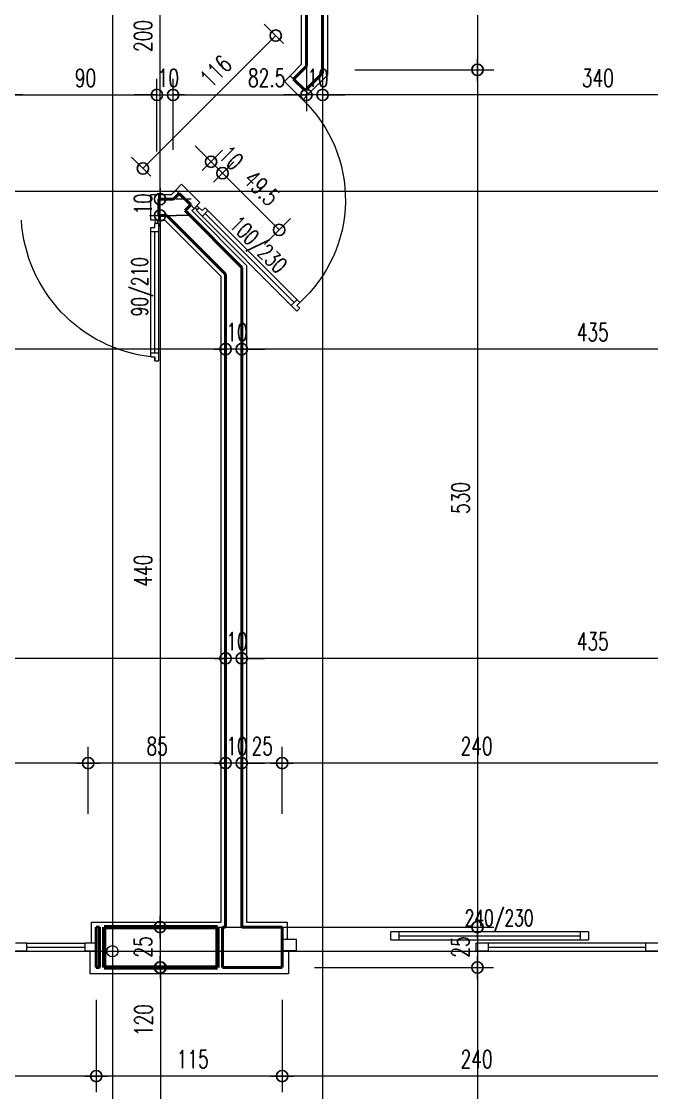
# Model space of a CAD drawing. Header units: millimetres. Extents: x 2016.56 to 2021.8, y 13721.83 to 13722.48.
# Drawn here: x 2017.4416 to 2017.5196, y 13722.0243 to 13722.1568 of the extents above; entities that cross this region are included whole.
import ezdxf

# ---------------------------------------------------------------- set-up
doc = ezdxf.new("R2010")
doc.units = ezdxf.units.MM
doc.linetypes.add('ACAD_ISO04W100', pattern=[30, 24, -3, 0, -3])
doc.layers.get('0').update_dxf_attribs({"lineweight": 20})
for name, color, linetype, lineweight in [('aks', 1, 'Continuous', 9), ('DH', 7, 'Continuous', 20), ('DUVAR', 4, 'Continuous', 40), ('DV', 7, 'Continuous', 20), ('kolon', 5, 'Continuous', 60), ('PENCERE', 3, 'Continuous', 13), ('SIVA', 7, 'Continuous', 20), ('TEXT', 7, 'Continuous', 20)]:
    doc.layers.add(name, color=color, linetype=linetype, lineweight=lineweight)
doc.styles.get("Standard").update_dxf_attribs({"font": 'txt.shx', "width": 0.7, "height": 11})

msp = doc.modelspace()

# ---------------------------------------------------------------- linework, layer by layer
at = {"color": 0, "lineweight": -2}
for p, q in [((2017.473102810121, 13722.15501402818), (2017.472112860628, 13722.15402407869)), ((2017.49805494371, 13722.1507903863), (2017.49805494371, 13722.1521903863)), ((2017.498077227616, 13722.1507903863), (2017.498077227616, 13722.1493903863)), ((2017.440399927463, 13722.14767709064), (2017.441799927463, 13722.14767709064)), ((2017.458399927463, 13722.14767709064), (2017.456999927463, 13722.14767709064)), ((2017.458399927463, 13722.14767709064), (2017.456999927463, 13722.14767709064)), ((2017.460408354588, 13722.14767709064), (2017.461808354588, 13722.14767709064)), ((2017.460408354588, 13722.14767709064), (2017.461808354588, 13722.14767709064)), ((2017.476898024885, 13722.14767709064), (2017.475498024885, 13722.14767709064)), ((2017.476898024885, 13722.14767709064), (2017.475498024885, 13722.14767709064)), ((2017.478898024885, 13722.14767709064), (2017.480298024885, 13722.14767709064)), ((2017.478898024885, 13722.14767709064), (2017.480298024885, 13722.14767709064)), ((2017.465103231628, 13722.13942402016), (2017.464113282134, 13722.14041396966)), ((2017.456673139825, 13722.13858435789), (2017.457663089318, 13722.13957430738)), ((2017.46651744519, 13722.1380098066), (2017.467507394683, 13722.13701985711)), ((2017.46651744519, 13722.1380098066), (2017.467507394683, 13722.13701985711)), ((2017.458789710991, 13722.13478914312), (2017.458789710991, 13722.13618914312)), ((2017.458789710991, 13722.13478914312), (2017.458789710991, 13722.13618914312)), ((2017.458789710991, 13722.13278914312), (2017.458789710991, 13722.13138914312)), ((2017.458789710991, 13722.13278914312), (2017.458789710991, 13722.13138914312)), ((2017.473532901924, 13722.13099434987), (2017.472542952431, 13722.13198429936)), ((2017.466898024885, 13722.11624706141), (2017.465498024885, 13722.11624706141)), ((2017.466898024885, 13722.11624706141), (2017.465498024885, 13722.11624706141)), ((2017.468898024885, 13722.11624706141), (2017.470298024885, 13722.11624706141)), ((2017.468898024885, 13722.11624706141), (2017.470298024885, 13722.11624706141)), ((2017.466898024885, 13722.0780148987), (2017.465498024885, 13722.0780148987)), ((2017.466898024885, 13722.0780148987), (2017.465498024885, 13722.0780148987)), ((2017.468898024885, 13722.0780148987), (2017.470298024885, 13722.0780148987)), ((2017.468898024885, 13722.0780148987), (2017.470298024885, 13722.0780148987)), ((2017.449898024885, 13722.0650597421), (2017.448498024885, 13722.0650597421)), ((2017.449898024885, 13722.0650597421), (2017.451298024885, 13722.0650597421)), ((2017.466898024885, 13722.0650597421), (2017.465498024885, 13722.0650597421)), ((2017.466898024885, 13722.0650597421), (2017.465498024885, 13722.0650597421)), ((2017.468898024885, 13722.0650597421), (2017.470298024885, 13722.0650597421)), ((2017.468898024885, 13722.0650597421), (2017.470298024885, 13722.0650597421)), ((2017.473898024885, 13722.0650597421), (2017.472498024885, 13722.0650597421)), ((2017.473898024885, 13722.0650597421), (2017.475298024885, 13722.0650597421)), ((2017.458789710991, 13722.04478914312), (2017.458789710991, 13722.04618914312)), ((2017.498077227616, 13722.04478914312), (2017.498077227616, 13722.04618914312)), ((2017.458789710991, 13722.04478914312), (2017.458789710991, 13722.04338914312)), ((2017.49805494371, 13722.04478914312), (2017.49805494371, 13722.04338914312)), ((2017.458789710991, 13722.03978914312), (2017.458789710991, 13722.04118914312)), ((2017.49805494371, 13722.03978914312), (2017.49805494371, 13722.04118914312)), ((2017.458847425718, 13722.03978914312), (2017.458847425718, 13722.03838914312)), ((2017.49805494371, 13722.03978914312), (2017.49805494371, 13722.03838914312)), ((2017.450898024885, 13722.02635675673), (2017.449498024885, 13722.02635675673)), ((2017.450898024885, 13722.02635675673), (2017.452298024885, 13722.02635675673)), ((2017.473898024885, 13722.02635675673), (2017.472498024885, 13722.02635675673)), ((2017.473898024885, 13722.02635675673), (2017.475298024885, 13722.02635675673))]:
    msp.add_line(p, q, dxfattribs=at)
msp.add_line((2017.458639927463, 13722.13278914312), (2017.458639927463, 13722.13478914312))
for centre in [(2017.473102810121, 13722.15501402818), (2017.49805494371, 13722.1507903863), (2017.498077227616, 13722.1507903863), (2017.458399927463, 13722.14767709064), (2017.458399927463, 13722.14767709064), (2017.460408354588, 13722.14767709064), (2017.460408354588, 13722.14767709064), (2017.476898024885, 13722.14767709064), (2017.476898024885, 13722.14767709064), (2017.478898024885, 13722.14767709064), (2017.478898024885, 13722.14767709064), (2017.465103231628, 13722.13942402016), (2017.456673139825, 13722.13858435789), (2017.46651744519, 13722.1380098066), (2017.46651744519, 13722.1380098066), (2017.458789710991, 13722.13478914312), (2017.458789710991, 13722.13478914312), (2017.458789710991, 13722.13278914312), (2017.458789710991, 13722.13278914312), (2017.473532901924, 13722.13099434987), (2017.466898024885, 13722.11624706141), (2017.466898024885, 13722.11624706141), (2017.468898024885, 13722.11624706141), (2017.468898024885, 13722.11624706141), (2017.466898024885, 13722.0780148987), (2017.466898024885, 13722.0780148987), (2017.468898024885, 13722.0780148987), (2017.468898024885, 13722.0780148987), (2017.449898024885, 13722.0650597421), (2017.449898024885, 13722.0650597421), (2017.466898024885, 13722.0650597421), (2017.466898024885, 13722.0650597421), (2017.468898024885, 13722.0650597421), (2017.468898024885, 13722.0650597421), (2017.473898024885, 13722.0650597421), (2017.473898024885, 13722.0650597421), (2017.458789710991, 13722.04478914312), (2017.458789710991, 13722.04478914312), (2017.49805494371, 13722.04478914312), (2017.498077227616, 13722.04478914312), (2017.458789710991, 13722.03978914312), (2017.458847425718, 13722.03978914312), (2017.49805494371, 13722.03978914312), (2017.49805494371, 13722.03978914312), (2017.450898024885, 13722.02635675673), (2017.450898024885, 13722.02635675673), (2017.473898024885, 13722.02635675673), (2017.473898024885, 13722.02635675673)]:
    msp.add_circle(centre, 0.0007, dxfattribs=at)
at = {"layer": 'aks', "linetype": 'ACAD_ISO04W100', "ltscale": 2}
for p, q in [((2017.452898024885, 13722.40645173834), (2017.452898024885, 13721.95238660583)), ((2017.452898024885, 13722.40645173834), (2017.452898024885, 13721.95238660583)), ((2017.478898024885, 13722.40645173834), (2017.478898024885, 13721.95238660583)), ((2017.478898024885, 13722.40645173834), (2017.478898024885, 13721.95238660583)), ((2017.135878254372, 13722.13578914312), (2017.599917795397, 13722.13578914312)), ((2017.135878254372, 13722.04178914312), (2017.599917795397, 13722.04178914312))]:
    msp.add_line(p, q, dxfattribs=at)
at = {"layer": 'aks'}
msp.add_circle((2017.452898024885, 13722.04178914312), 0.0007, dxfattribs=at)
msp.add_circle((2017.452898024885, 13722.04178914312), 0.0007, dxfattribs=at)
at = {"layer": 'DH', "lineweight": 20}
for p, q in [((2017.476898024885, 13722.15278914312), (2017.476898024885, 13722.14567709064)), ((2017.478898024885, 13722.15278914312), (2017.478898024885, 13722.14567709064)), ((2017.478898024885, 13722.15278914312), (2017.478898024885, 13722.14567709064)), ((2017.476898024885, 13722.15109056858), (2017.476898024885, 13722.14567709064)), ((2017.458399927463, 13722.14066763757), (2017.458399927463, 13722.14967709064)), ((2017.458399927463, 13722.1447436776), (2017.458399927463, 13722.14967709064)), ((2017.460408354588, 13722.14087934963), (2017.460408354588, 13722.14967709064)), ((2017.460408354588, 13722.14087934963), (2017.460408354588, 13722.14967709064)), ((2017.466898024885, 13722.1141714987), (2017.466898024885, 13722.11824706141)), ((2017.466898024885, 13722.1141714987), (2017.466898024885, 13722.11824706141)), ((2017.468898024885, 13722.1147407375), (2017.468898024885, 13722.11824706141)), ((2017.468898024885, 13722.1147407375), (2017.468898024885, 13722.11824706141)), ((2017.466898024885, 13722.0758279513), (2017.466898024885, 13722.0800148987)), ((2017.466898024885, 13722.07582949345), (2017.466898024885, 13722.0800148987)), ((2017.468898024885, 13722.07616197414), (2017.468898024885, 13722.0800148987)), ((2017.468898024885, 13722.07616197414), (2017.468898024885, 13722.0800148987)), ((2017.449898024885, 13722.05878914312), (2017.449898024885, 13722.0670597421)), ((2017.449898024885, 13722.05878914312), (2017.449898024885, 13722.0670597421)), ((2017.466898024885, 13722.06320234422), (2017.466898024885, 13722.0670597421)), ((2017.466898024885, 13722.06320234422), (2017.466898024885, 13722.0670597421)), ((2017.468898024885, 13722.06437566781), (2017.468898024885, 13722.0670597421)), ((2017.468898024885, 13722.06437566781), (2017.468898024885, 13722.0670597421)), ((2017.473898024885, 13722.05878914312), (2017.473898024885, 13722.0670597421)), ((2017.473898024885, 13722.05878914312), (2017.473898024885, 13722.0670597421)), ((2017.450898024885, 13722.03578914312), (2017.450898024885, 13722.02435675673)), ((2017.450898024885, 13722.03578914312), (2017.450898024885, 13722.02435675673)), ((2017.473898024885, 13722.03578914312), (2017.473898024885, 13722.02435675673)), ((2017.473898024885, 13722.03578914312), (2017.473898024885, 13722.02435675673))]:
    msp.add_line(p, q, dxfattribs=at)
at = {"layer": 'DH'}
for p, q in [((2017.441799927463, 13722.14767709064), (2017.456999927463, 13722.14767709064)), ((2017.456999927463, 13722.14767709064), (2017.455599927463, 13722.14767709064)), ((2017.458399927463, 13722.14767709064), (2017.460408354588, 13722.14767709064)), ((2017.461808354588, 13722.14767709064), (2017.475498024885, 13722.14767709064)), ((2017.461808354588, 13722.14767709064), (2017.463208354588, 13722.14767709064)), ((2017.475498024885, 13722.14767709064), (2017.474098024885, 13722.14767709064)), ((2017.478898024885, 13722.14767709064), (2017.476898024885, 13722.14767709064)), ((2017.545498024885, 13722.14767709064), (2017.480298024885, 13722.14767709064)), ((2017.480298024885, 13722.14767709064), (2017.481698024885, 13722.14767709064)), ((2017.465498024885, 13722.11624706141), (2017.413298024885, 13722.11624706141)), ((2017.465498024885, 13722.11624706141), (2017.464098024885, 13722.11624706141)), ((2017.468898024885, 13722.11624706141), (2017.466898024885, 13722.11624706141)), ((2017.554498024885, 13722.11624706141), (2017.470298024885, 13722.11624706141)), ((2017.470298024885, 13722.11624706141), (2017.471698024885, 13722.11624706141)), ((2017.465498024885, 13722.0780148987), (2017.413298024885, 13722.0780148987)), ((2017.465498024885, 13722.0780148987), (2017.464098024885, 13722.0780148987)), ((2017.468898024885, 13722.0780148987), (2017.466898024885, 13722.0780148987)), ((2017.554498024885, 13722.0780148987), (2017.470298024885, 13722.0780148987)), ((2017.470298024885, 13722.0780148987), (2017.471698024885, 13722.0780148987)), ((2017.448498024885, 13722.0650597421), (2017.426298024885, 13722.0650597421)), ((2017.465498024885, 13722.0650597421), (2017.451298024885, 13722.0650597421)), ((2017.465498024885, 13722.0650597421), (2017.464098024885, 13722.0650597421)), ((2017.468898024885, 13722.0650597421), (2017.466898024885, 13722.0650597421)), ((2017.472498024885, 13722.0650597421), (2017.470298024885, 13722.0650597421)), ((2017.470298024885, 13722.0650597421), (2017.471698024885, 13722.0650597421)), ((2017.520498024885, 13722.0650597421), (2017.475298024885, 13722.0650597421)), ((2017.449498024885, 13722.02635675673), (2017.426298024885, 13722.02635675673)), ((2017.472498024885, 13722.02635675673), (2017.452298024885, 13722.02635675673)), ((2017.520498024885, 13722.02635675673), (2017.475298024885, 13722.02635675673))]:
    msp.add_line(p, q, dxfattribs=at)
at = {"layer": 'DUVAR'}
for p, q in [((2017.476898024885, 13722.19278914312), (2017.476898024885, 13722.15121881342)), ((2017.478898024885, 13722.19278914312), (2017.478898024885, 13722.1503903863)), ((2017.475317596993, 13722.14963838553), (2017.476898024885, 13722.15121881342)), ((2017.475317596993, 13722.14963838553), (2017.476731810555, 13722.14822417197)), ((2017.475317596993, 13722.14963838553), (2017.476731810555, 13722.14822417197)), ((2017.475317596993, 13722.14963838553), (2017.476731810555, 13722.14822417197)), ((2017.476731810555, 13722.14822417197), (2017.478898024885, 13722.1503903863)), ((2017.458639927463, 13722.13278914312), (2017.458639927463, 13722.13478914312)), ((2017.460468354588, 13722.13478914312), (2017.458639927463, 13722.13478914312)), ((2017.458639927463, 13722.13278914312), (2017.458639927463, 13722.13478914312)), ((2017.460468354588, 13722.13478914312), (2017.461175461369, 13722.1354962499)), ((2017.462589674931, 13722.13408203634), (2017.461175461369, 13722.1354962499)), ((2017.462589674931, 13722.13408203634), (2017.461175461369, 13722.1354962499)), ((2017.461175461369, 13722.1354962499), (2017.462589674931, 13722.13408203634)), ((2017.46188256815, 13722.13337492956), (2017.462589674931, 13722.13408203634)), ((2017.46188256815, 13722.13337492956), (2017.468898024885, 13722.12635947283)), ((2017.458639927463, 13722.13278914312), (2017.459639927463, 13722.13278914312)), ((2017.459639927463, 13722.13278914312), (2017.466898024885, 13722.1255310457)), ((2017.466898024885, 13722.1255310457), (2017.466898024885, 13722.04538914312)), ((2017.466898024885, 13722.1255310457), (2017.466898024885, 13722.04478914312)), ((2017.468898024885, 13722.12635947283), (2017.468898024885, 13722.04538914312)), ((2017.468898024885, 13722.12635947283), (2017.468898024885, 13722.04478914312)), ((2017.451298024885, 13722.04478914312), (2017.450898024885, 13722.04478914312)), ((2017.450898024885, 13722.03978914312), (2017.450898024885, 13722.04478914312)), ((2017.450898024885, 13722.03978914312), (2017.450898024885, 13722.04478914312)), ((2017.451298024885, 13722.04478914312), (2017.451298024885, 13722.03978914312)), ((2017.466498024885, 13722.04478914312), (2017.466498024885, 13722.03978914312)), ((2017.466898024885, 13722.04478914312), (2017.466498024885, 13722.04478914312)), ((2017.466898024885, 13722.04478914312), (2017.466498024885, 13722.04478914312)), ((2017.473898024885, 13722.04478914312), (2017.468898024885, 13722.04478914312)), ((2017.473898024885, 13722.04478914312), (2017.468898024885, 13722.04478914312)), ((2017.473898024885, 13722.03978914312), (2017.473898024885, 13722.04478914312)), ((2017.473898024885, 13722.03978914312), (2017.473898024885, 13722.04478914312)), ((2017.450898024885, 13722.03978914312), (2017.451298024885, 13722.03978914312)), ((2017.473898024885, 13722.03978914312), (2017.466498024885, 13722.03978914312)), ((2017.473898024885, 13722.03978914312), (2017.466498024885, 13722.03978914312))]:
    msp.add_line(p, q, dxfattribs=at)
at = {"layer": 'DV'}
for p, q in [((2017.49805494371, 13722.18538914312), (2017.49805494371, 13722.1521903863)), ((2017.458789710991, 13722.13618914312), (2017.458789710991, 13722.17338914312)), ((2017.457663089318, 13722.13957430738), (2017.472112860628, 13722.15402407869)), ((2017.498077227616, 13722.1493903863), (2017.498077227616, 13722.04618914312)), ((2017.464113282134, 13722.14041396966), (2017.46312333264, 13722.14140391915)), ((2017.465103231628, 13722.13942402016), (2017.46651744519, 13722.1380098066)), ((2017.458789710991, 13722.13618914312), (2017.458789710991, 13722.13758914312)), ((2017.467507394683, 13722.13701985711), (2017.472542952431, 13722.13198429936)), ((2017.467507394683, 13722.13701985711), (2017.468497344177, 13722.13602990761)), ((2017.458789710991, 13722.13278914312), (2017.458789710991, 13722.13478914312)), ((2017.458789710991, 13722.13138914312), (2017.458789710991, 13722.12998914312)), ((2017.458789710991, 13722.13138914312), (2017.458789710991, 13722.04618914312)), ((2017.458789710991, 13722.04338914312), (2017.458789710991, 13722.04118914312)), ((2017.49805494371, 13722.04338914312), (2017.49805494371, 13722.04118914312)), ((2017.458847425718, 13722.03838914312), (2017.458847425718, 13722.01718914312)), ((2017.49805494371, 13722.03838914312), (2017.49805494371, 13721.99918914312))]:
    msp.add_line(p, q, dxfattribs=at)
at = {"layer": 'DV', "lineweight": 20}
for p, q in [((2017.47406959776, 13722.15404724054), (2017.471688596559, 13722.15642824175)), ((2017.482898024885, 13722.1507903863), (2017.50005494371, 13722.1507903863)), ((2017.482898024885, 13722.1507903863), (2017.500077227616, 13722.1507903863)), ((2017.457639927463, 13722.13761757025), (2017.455258926262, 13722.13999857145)), ((2017.464003888494, 13722.13832467703), (2017.46651744519, 13722.14083823373)), ((2017.465418102056, 13722.13691046347), (2017.467931658752, 13722.13942402016)), ((2017.465418102056, 13722.13691046347), (2017.467931658752, 13722.13942402016)), ((2017.462639927463, 13722.13478914312), (2017.460789710991, 13722.13478914312)), ((2017.462639927463, 13722.13478914312), (2017.460789710991, 13722.13478914312)), ((2017.45749791915, 13722.13278914312), (2017.460789710991, 13722.13278914312)), ((2017.462639927463, 13722.13278914312), (2017.460789710991, 13722.13278914312)), ((2017.47172645201, 13722.12918789995), (2017.474947115487, 13722.13240856343)), ((2017.458620775364, 13722.04478914312), (2017.460789710991, 13722.04478914312)), ((2017.458620775364, 13722.04478914312), (2017.460789710991, 13722.04478914312)), ((2017.46192030879, 13722.04478914312), (2017.500077227616, 13722.04478914312)), ((2017.477898024885, 13722.04478914312), (2017.50005494371, 13722.04478914312)), ((2017.458620775364, 13722.03978914312), (2017.460789710991, 13722.03978914312)), ((2017.458620775364, 13722.03978914312), (2017.460847425718, 13722.03978914312)), ((2017.477898024885, 13722.03978914312), (2017.50005494371, 13722.03978914312)), ((2017.477898024885, 13722.03978914312), (2017.50005494371, 13722.03978914312))]:
    msp.add_line(p, q, dxfattribs=at)
at = {"layer": 'kolon'}
for p, q in [((2017.465898024885, 13722.04478914312), (2017.451898024885, 13722.04478914312)), ((2017.451898024885, 13722.04478914312), (2017.451898024885, 13722.03978914312)), ((2017.465898024885, 13722.03978914312), (2017.465898024885, 13722.04478914312)), ((2017.451898024885, 13722.03978914312), (2017.465898024885, 13722.03978914312))]:
    msp.add_line(p, q, dxfattribs=at)
at = {"layer": 'PENCERE'}
for p, q in [((2017.474186226143, 13722.14935554282), (2017.474893332924, 13722.1500626496)), ((2017.474186226143, 13722.14935554282), (2017.474893332924, 13722.1500626496)), ((2017.474186226143, 13722.14935554282), (2017.474893332924, 13722.1500626496)), ((2017.474186226143, 13722.14935554282), (2017.474893332924, 13722.1500626496)), ((2017.475317596993, 13722.14963838553), (2017.474893332924, 13722.1500626496)), ((2017.477156074624, 13722.1477999079), (2017.476731810555, 13722.14822417197)), ((2017.477156074624, 13722.1477999079), (2017.476731810555, 13722.14822417197)), ((2017.477156074624, 13722.1477999079), (2017.476731810555, 13722.14822417197)), ((2017.477156074624, 13722.1477999079), (2017.476731810555, 13722.14822417197)), ((2017.461458304082, 13722.13662762076), (2017.4607511973, 13722.13592051397)), ((2017.461458304082, 13722.13662762076), (2017.4607511973, 13722.13592051397)), ((2017.461458304082, 13722.13662762076), (2017.4607511973, 13722.13592051397)), ((2017.461458304082, 13722.13662762076), (2017.4607511973, 13722.13592051397)), ((2017.461175461369, 13722.1354962499), (2017.4607511973, 13722.13592051397)), ((2017.461175461369, 13722.1354962499), (2017.4607511973, 13722.13592051397)), ((2017.461175461369, 13722.1354962499), (2017.4607511973, 13722.13592051397)), ((2017.461175461369, 13722.1354962499), (2017.4607511973, 13722.13592051397)), ((2017.457639927463, 13722.13538914312), (2017.458639927463, 13722.13538914312)), ((2017.457639927463, 13722.13538914312), (2017.458639927463, 13722.13538914312)), ((2017.457639927463, 13722.13538914312), (2017.458639927463, 13722.13538914312)), ((2017.457639927463, 13722.13538914312), (2017.458639927463, 13722.13538914312)), ((2017.458639927463, 13722.13478914312), (2017.458639927463, 13722.13538914312)), ((2017.458639927463, 13722.13478914312), (2017.458639927463, 13722.13538914312)), ((2017.458639927463, 13722.13478914312), (2017.458639927463, 13722.13538914312)), ((2017.458639927463, 13722.13478914312), (2017.458639927463, 13722.13538914312)), ((2017.463013939, 13722.13365777227), (2017.462589674931, 13722.13408203634)), ((2017.463013939, 13722.13365777227), (2017.462589674931, 13722.13408203634)), ((2017.463013939, 13722.13365777227), (2017.462589674931, 13722.13408203634)), ((2017.463013939, 13722.13365777227), (2017.462589674931, 13722.13408203634)), ((2017.458639927463, 13722.13218914312), (2017.458639927463, 13722.13278914312)), ((2017.458639927463, 13722.13218914312), (2017.458639927463, 13722.13278914312)), ((2017.458639927463, 13722.13218914312), (2017.458639927463, 13722.13278914312)), ((2017.458639927463, 13722.13218914312), (2017.458639927463, 13722.13278914312)), ((2017.475368650637, 13722.12201016742), (2017.464357441884, 13722.13302137617)), ((2017.475368650637, 13722.12201016742), (2017.464357441884, 13722.13302137617)), ((2017.475368650637, 13722.12201016742), (2017.464357441884, 13722.13302137617)), ((2017.475368650637, 13722.12201016742), (2017.464357441884, 13722.13302137617)), ((2017.458139927463, 13722.11578914312), (2017.458139927463, 13722.13078914312)), ((2017.458139927463, 13722.11578914312), (2017.458139927463, 13722.13078914312)), ((2017.458139927463, 13722.11578914312), (2017.458139927463, 13722.13078914312)), ((2017.458139927463, 13722.11578914312), (2017.458139927463, 13722.13078914312)), ((2017.475670393576, 13722.04325766747), (2017.473898024885, 13722.04325766747)), ((2017.475670393576, 13722.04325766747), (2017.473898024885, 13722.04325766747)), ((2017.475670393576, 13722.04185766747), (2017.475670393576, 13722.04325766747)), ((2017.475670393576, 13722.04185766747), (2017.475670393576, 13722.04325766747)), ((2017.487358607062, 13722.04320404764), (2017.487358607062, 13722.04420404764)), ((2017.511782201733, 13722.04420404764), (2017.487358607062, 13722.04420404764)), ((2017.487358607062, 13722.04320404764), (2017.487358607062, 13722.04420404764)), ((2017.511782201733, 13722.04420404764), (2017.487358607062, 13722.04420404764)), ((2017.487358607062, 13722.04320404764), (2017.511781959419, 13722.04320404764)), ((2017.487358607062, 13722.04320404764), (2017.511781959419, 13722.04320404764)), ((2017.488358485113, 13722.04370404764), (2017.510802404681, 13722.04370404764)), ((2017.488358485113, 13722.04370404764), (2017.510802404681, 13722.04370404764)), ((2017.442298024885, 13722.04278914312), (2017.440898024885, 13722.04278914312)), ((2017.442298024885, 13722.04278914312), (2017.440898024885, 13722.04278914312)), ((2017.442298024885, 13722.04178914312), (2017.442298024885, 13722.04278914312)), ((2017.442298024885, 13722.04278914312), (2017.449498024885, 13722.04278914312)), ((2017.442298024885, 13722.04178914312), (2017.442298024885, 13722.04278914312)), ((2017.442298024885, 13722.04278914312), (2017.449498024885, 13722.04278914312)), ((2017.442298024885, 13722.04228914312), (2017.449498024885, 13722.04228914312)), ((2017.442298024885, 13722.04228914312), (2017.449498024885, 13722.04228914312)), ((2017.449498024885, 13722.04278914312), (2017.449498024885, 13722.04178914312)), ((2017.450898024885, 13722.04278914312), (2017.449498024885, 13722.04278914312)), ((2017.449498024885, 13722.04278914312), (2017.449498024885, 13722.04178914312)), ((2017.450898024885, 13722.04278914312), (2017.449498024885, 13722.04278914312)), ((2017.475670393576, 13722.04185766747), (2017.473898024885, 13722.04185766747)), ((2017.475670393576, 13722.04185766747), (2017.473898024885, 13722.04185766747)), ((2017.499398024885, 13722.04278914312), (2017.497898024885, 13722.04278914312)), ((2017.497898024885, 13722.04178914312), (2017.497898024885, 13722.04278914312)), ((2017.499398024885, 13722.04278914312), (2017.497898024885, 13722.04278914312)), ((2017.497898024885, 13722.04178914312), (2017.497898024885, 13722.04278914312)), ((2017.518898024885, 13722.04278914312), (2017.499398024885, 13722.04278914312)), ((2017.499398024885, 13722.04278914312), (2017.499398024885, 13722.04178914312)), ((2017.518898024885, 13722.04278914312), (2017.499398024885, 13722.04278914312)), ((2017.499398024885, 13722.04278914312), (2017.499398024885, 13722.04178914312)), ((2017.499398024885, 13722.04228914312), (2017.518898024885, 13722.04228914312)), ((2017.499398024885, 13722.04228914312), (2017.518898024885, 13722.04228914312)), ((2017.518898024885, 13722.04178914312), (2017.518898024885, 13722.04278914312)), ((2017.520398024885, 13722.04278914312), (2017.518898024885, 13722.04278914312)), ((2017.518898024885, 13722.04178914312), (2017.518898024885, 13722.04278914312)), ((2017.520398024885, 13722.04278914312), (2017.518898024885, 13722.04278914312)), ((2017.442298024885, 13722.04178914312), (2017.440898024885, 13722.04178914312)), ((2017.442298024885, 13722.04178914312), (2017.440898024885, 13722.04178914312)), ((2017.442298024885, 13722.04178914312), (2017.449498024885, 13722.04178914312)), ((2017.442298024885, 13722.04178914312), (2017.449498024885, 13722.04178914312)), ((2017.450898024885, 13722.04178914312), (2017.449498024885, 13722.04178914312)), ((2017.450898024885, 13722.04178914312), (2017.449498024885, 13722.04178914312)), ((2017.499398024885, 13722.04178914312), (2017.497898024885, 13722.04178914312)), ((2017.499398024885, 13722.04178914312), (2017.497898024885, 13722.04178914312)), ((2017.499398024885, 13722.04178914312), (2017.518898024885, 13722.04178914312)), ((2017.499398024885, 13722.04178914312), (2017.518898024885, 13722.04178914312)), ((2017.520398024885, 13722.04178914312), (2017.518898024885, 13722.04178914312)), ((2017.520398024885, 13722.04178914312), (2017.518898024885, 13722.04178914312))]:
    msp.add_line(p, q, dxfattribs=at)
at = {"layer": 'PENCERE', "extrusion": (8.659274570719346e-17, 8.659274570719348e-17, -1)}
for p, q in [((2017.476448967843, 13722.14709280112), (2017.474186226143, 13722.14935554282)), ((2017.477156074624, 13722.1477999079), (2017.476448967843, 13722.14709280112)), ((2017.477156074624, 13722.1477999079), (2017.476448967843, 13722.14709280112)), ((2017.477156074624, 13722.1477999079), (2017.476448967843, 13722.14709280112)), ((2017.477156074624, 13722.1477999079), (2017.476448967843, 13722.14709280112))]:
    msp.add_line(p, q, dxfattribs=at)
at = {"layer": 'PENCERE', "extrusion": (-8.659274570719349e-17, -8.659274570719344e-17, -1)}
for p, q in [((2017.463721045781, 13722.13436487906), (2017.461458304082, 13722.13662762076)), ((2017.463721045781, 13722.13436487906), (2017.461458304082, 13722.13662762076)), ((2017.463721045781, 13722.13436487906), (2017.461458304082, 13722.13662762076)), ((2017.463721045781, 13722.13436487906), (2017.461458304082, 13722.13662762076)), ((2017.463013939, 13722.13365777227), (2017.463721045781, 13722.13436487906)), ((2017.463013939, 13722.13365777227), (2017.463721045781, 13722.13436487906)), ((2017.463013939, 13722.13365777227), (2017.463721045781, 13722.13436487906)), ((2017.463013939, 13722.13365777227), (2017.463721045781, 13722.13436487906)), ((2017.463296781713, 13722.13337492956), (2017.463650335103, 13722.13372848295)), ((2017.463296781713, 13722.13337492956), (2017.463650335103, 13722.13372848295)), ((2017.463296781713, 13722.13337492956), (2017.463650335103, 13722.13372848295)), ((2017.463296781713, 13722.13337492956), (2017.463650335103, 13722.13372848295)), ((2017.475722204027, 13722.12094950725), (2017.463296781713, 13722.13337492956)), ((2017.475722204027, 13722.12094950725), (2017.463296781713, 13722.13337492956)), ((2017.475722204027, 13722.12094950725), (2017.463296781713, 13722.13337492956)), ((2017.475722204027, 13722.12094950725), (2017.463296781713, 13722.13337492956)), ((2017.464003888494, 13722.13337492956), (2017.463650335103, 13722.13372848295)), ((2017.464003888494, 13722.13337492956), (2017.463650335103, 13722.13372848295)), ((2017.464003888494, 13722.13337492956), (2017.463650335103, 13722.13372848295)), ((2017.464003888494, 13722.13337492956), (2017.463650335103, 13722.13372848295)), ((2017.464357441884, 13722.13372848295), (2017.464003888494, 13722.13337492956)), ((2017.464357441884, 13722.13372848295), (2017.464003888494, 13722.13337492956)), ((2017.464357441884, 13722.13372848295), (2017.464003888494, 13722.13337492956)), ((2017.464357441884, 13722.13372848295), (2017.464003888494, 13722.13337492956)), ((2017.464710995275, 13722.13337492956), (2017.464003888494, 13722.13266782278)), ((2017.464710995275, 13722.13337492956), (2017.464003888494, 13722.13266782278)), ((2017.464710995275, 13722.13337492956), (2017.464003888494, 13722.13266782278)), ((2017.464710995275, 13722.13337492956), (2017.464003888494, 13722.13266782278)), ((2017.476075757418, 13722.12201016742), (2017.464357441884, 13722.13372848295)), ((2017.476075757418, 13722.12201016742), (2017.464357441884, 13722.13372848295)), ((2017.476075757418, 13722.12201016742), (2017.464357441884, 13722.13372848295)), ((2017.476075757418, 13722.12201016742), (2017.464357441884, 13722.13372848295)), ((2017.475722204027, 13722.12236372081), (2017.475015097246, 13722.12165661403)), ((2017.475722204027, 13722.12236372081), (2017.475015097246, 13722.12165661403)), ((2017.475722204027, 13722.12236372081), (2017.475015097246, 13722.12165661403)), ((2017.475722204027, 13722.12236372081), (2017.475015097246, 13722.12165661403)), ((2017.476075757418, 13722.12201016742), (2017.475722204027, 13722.12165661403)), ((2017.476075757418, 13722.12201016742), (2017.475722204027, 13722.12165661403)), ((2017.476075757418, 13722.12201016742), (2017.475722204027, 13722.12165661403)), ((2017.476075757418, 13722.12201016742), (2017.475722204027, 13722.12165661403)), ((2017.475722204027, 13722.12165661403), (2017.476075757418, 13722.12130306064)), ((2017.476075757418, 13722.12130306064), (2017.475722204027, 13722.12165661403)), ((2017.475722204027, 13722.12165661403), (2017.476075757418, 13722.12130306064)), ((2017.476075757418, 13722.12130306064), (2017.475722204027, 13722.12165661403)), ((2017.475722204027, 13722.12165661403), (2017.476075757418, 13722.12130306064)), ((2017.476075757418, 13722.12130306064), (2017.475722204027, 13722.12165661403)), ((2017.475722204027, 13722.12165661403), (2017.476075757418, 13722.12130306064)), ((2017.476075757418, 13722.12130306064), (2017.475722204027, 13722.12165661403)), ((2017.476075757418, 13722.12130306064), (2017.475722204027, 13722.12094950725)), ((2017.476075757418, 13722.12130306064), (2017.475722204027, 13722.12094950725)), ((2017.476075757418, 13722.12130306064), (2017.475722204027, 13722.12094950725)), ((2017.476075757418, 13722.12130306064), (2017.475722204027, 13722.12094950725))]:
    msp.add_line(p, q, dxfattribs=at)
at = {"layer": 'PENCERE', "extrusion": (1.224606353822376e-16, 2.24949108273321e-32, -1)}
for p, q in [((2017.457639927463, 13722.13218914312), (2017.457639927463, 13722.13538914312)), ((2017.457639927463, 13722.13218914312), (2017.457639927463, 13722.13538914312)), ((2017.457639927463, 13722.13218914312), (2017.457639927463, 13722.13538914312)), ((2017.457639927463, 13722.13218914312), (2017.457639927463, 13722.13538914312)), ((2017.458639927463, 13722.13218914312), (2017.457639927463, 13722.13218914312)), ((2017.458639927463, 13722.13218914312), (2017.457639927463, 13722.13218914312)), ((2017.458639927463, 13722.13218914312), (2017.457639927463, 13722.13218914312)), ((2017.458639927463, 13722.13218914312), (2017.457639927463, 13722.13218914312)), ((2017.457639927463, 13722.13128914312), (2017.458139927463, 13722.13128914312)), ((2017.457639927463, 13722.13128914312), (2017.458139927463, 13722.13128914312)), ((2017.457639927463, 13722.13128914312), (2017.458139927463, 13722.13128914312)), ((2017.457639927463, 13722.13128914312), (2017.458139927463, 13722.13128914312)), ((2017.457639927463, 13722.11528914312), (2017.457639927463, 13722.13128914312)), ((2017.457639927463, 13722.13078914312), (2017.458639927463, 13722.13078914312)), ((2017.457639927463, 13722.13078914312), (2017.458639927463, 13722.13078914312)), ((2017.457639927463, 13722.13078914312), (2017.458639927463, 13722.13078914312)), ((2017.457639927463, 13722.13078914312), (2017.458639927463, 13722.13078914312)), ((2017.458139927463, 13722.13128914312), (2017.458139927463, 13722.13178914312)), ((2017.458639927463, 13722.13178914312), (2017.458139927463, 13722.13178914312)), ((2017.458139927463, 13722.13128914312), (2017.458139927463, 13722.13178914312)), ((2017.458639927463, 13722.13178914312), (2017.458139927463, 13722.13178914312)), ((2017.458139927463, 13722.13128914312), (2017.458139927463, 13722.13178914312)), ((2017.458639927463, 13722.13178914312), (2017.458139927463, 13722.13178914312)), ((2017.458139927463, 13722.13128914312), (2017.458139927463, 13722.13178914312)), ((2017.458639927463, 13722.13178914312), (2017.458139927463, 13722.13178914312)), ((2017.458639927463, 13722.11478914312), (2017.458639927463, 13722.13178914312)), ((2017.457639927463, 13722.11578914312), (2017.458639927463, 13722.11578914312)), ((2017.457639927463, 13722.11578914312), (2017.458639927463, 13722.11578914312)), ((2017.457639927463, 13722.11578914312), (2017.458639927463, 13722.11578914312)), ((2017.457639927463, 13722.11578914312), (2017.458639927463, 13722.11578914312)), ((2017.457639927463, 13722.11528914312), (2017.458139927463, 13722.11528914312)), ((2017.457639927463, 13722.11528914312), (2017.458139927463, 13722.11528914312)), ((2017.457639927463, 13722.11528914312), (2017.458139927463, 13722.11528914312)), ((2017.457639927463, 13722.11528914312), (2017.458139927463, 13722.11528914312)), ((2017.458139927463, 13722.11478914312), (2017.458139927463, 13722.11528914312)), ((2017.458139927463, 13722.11528914312), (2017.458139927463, 13722.11478914312)), ((2017.458139927463, 13722.11478914312), (2017.458139927463, 13722.11528914312)), ((2017.458139927463, 13722.11528914312), (2017.458139927463, 13722.11478914312)), ((2017.458139927463, 13722.11478914312), (2017.458139927463, 13722.11528914312)), ((2017.458139927463, 13722.11528914312), (2017.458139927463, 13722.11478914312)), ((2017.458139927463, 13722.11478914312), (2017.458139927463, 13722.11528914312)), ((2017.458139927463, 13722.11528914312), (2017.458139927463, 13722.11478914312)), ((2017.458139927463, 13722.11478914312), (2017.458639927463, 13722.11478914312)), ((2017.458139927463, 13722.11478914312), (2017.458639927463, 13722.11478914312)), ((2017.458139927463, 13722.11478914312), (2017.458639927463, 13722.11478914312)), ((2017.458139927463, 13722.11478914312), (2017.458639927463, 13722.11478914312))]:
    msp.add_line(p, q, dxfattribs=at)
at = {"layer": 'PENCERE', "extrusion": (2.96739112798061e-20, 1.224606317870375e-16, -1)}
for p, q in [((2017.488358364719, 13722.04320404764), (2017.488358607032, 13722.04420404761)), ((2017.488358364719, 13722.04320404764), (2017.488358607032, 13722.04420404761)), ((2017.510802404681, 13722.04320404764), (2017.510802646995, 13722.04420404761)), ((2017.510802404681, 13722.04320404764), (2017.510802646995, 13722.04420404761)), ((2017.511782201733, 13722.04420404764), (2017.511781959419, 13722.04320404764)), ((2017.511782201733, 13722.04420404764), (2017.511781959419, 13722.04320404764))]:
    msp.add_line(p, q, dxfattribs=at)
at = {"layer": 'PENCERE', "extrusion": (-8.659274570719349e-17, -8.659274570719344e-17, -1)}
msp.add_circle((-2017.463367492391, 13722.13372848295), 0.0002, dxfattribs=at)
msp.add_circle((-2017.463367492391, 13722.13372848295), 0.0002, dxfattribs=at)
msp.add_circle((-2017.463367492391, 13722.13372848295), 0.0002, dxfattribs=at)
msp.add_circle((-2017.463367492391, 13722.13372848295), 0.0002, dxfattribs=at)
at = {"layer": 'PENCERE', "extrusion": (1.224606353822376e-16, 2.24949108273321e-32, -1)}
msp.add_circle((-2017.458339927463, 13722.13198914312), 0.0002, dxfattribs=at)
msp.add_circle((-2017.458339927463, 13722.13198914312), 0.0002, dxfattribs=at)
msp.add_circle((-2017.458339927463, 13722.13198914312), 0.0002, dxfattribs=at)
msp.add_circle((-2017.458339927463, 13722.13198914312), 0.0002, dxfattribs=at)
at = {"layer": 'PENCERE', "extrusion": (-8.659274570719349e-17, -8.659274570719344e-17, -1)}
msp.add_arc((-2017.46459081201, 13722.13472514802), 0.01713402179290504, 133.7951800427815, 227.9097289925268, dxfattribs=at)
at = {"layer": 'PENCERE', "extrusion": (1.224606353822376e-16, 2.24949108273321e-32, -1)}
msp.add_arc((-2017.459769105442, 13722.13332889742), 0.0181649699713225, 276.7313073623131, 356.4026344857023, dxfattribs=at)
msp.add_arc((-2017.459769105442, 13722.13332889742), 0.0181649699713225, 276.7313073623131, 356.4026344857023, dxfattribs=at)
msp.add_arc((-2017.459769105442, 13722.13332889742), 0.0181649699713225, 276.7313073623131, 356.4026344857023, dxfattribs=at)
msp.add_arc((-2017.459769105442, 13722.13332889742), 0.0181649699713225, 276.7313073623131, 356.4026344857023, dxfattribs=at)
at = {"layer": 'SIVA'}
for p, q in [((2017.476298024885, 13722.15146734156), (2017.476298024885, 13722.19278914312)), ((2017.479498024885, 13722.18618914312), (2017.479498024885, 13722.15014185816)), ((2017.474893332924, 13722.1500626496), (2017.476298024885, 13722.15146734156)), ((2017.477156074624, 13722.1477999079), (2017.479498024885, 13722.15014185816)), ((2017.460219826451, 13722.13538914312), (2017.4607511973, 13722.13592051397)), ((2017.458639927463, 13722.13538914312), (2017.460219826451, 13722.13538914312)), ((2017.462731096288, 13722.13337492956), (2017.463013939, 13722.13365777227)), ((2017.462731096288, 13722.13337492956), (2017.469498024885, 13722.12660800096)), ((2017.458639927463, 13722.13218914312), (2017.459391399326, 13722.13218914312)), ((2017.459391399326, 13722.13218914312), (2017.466298024885, 13722.12528251757)), ((2017.469498024885, 13722.12660800096), (2017.469498024885, 13722.04538914312)), ((2017.466298024885, 13722.12528251757), (2017.466298024885, 13722.04538914312)), ((2017.450298024885, 13722.04538914312), (2017.466298024885, 13722.04538914312)), ((2017.450298024885, 13722.04278914312), (2017.450298024885, 13722.04538914312)), ((2017.469498024885, 13722.04538914312), (2017.474498024885, 13722.04538914312)), ((2017.474498024885, 13722.04538914312), (2017.474498024885, 13722.04325766747)), ((2017.474698024885, 13722.04185766747), (2017.474698024885, 13722.03898914312)), ((2017.450098024885, 13722.04178914312), (2017.450098024885, 13722.03898914312)), ((2017.474698024885, 13722.03898914312), (2017.450098024885, 13722.03898914312))]:
    msp.add_line(p, q, dxfattribs=at)

# ---------------------------------------------------------------- texts
at = {"layer": 'DH', "width": 0.7}
for s, p in [('90', (2017.448244927463, 13722.14867709064)), ('10', (2017.458505807692, 13722.14867709064)), ('82.5', (2017.469672093078, 13722.14869946352)), ('10', (2017.476999691551, 13722.14867709064)), ('340', (2017.510973024885, 13722.14867709064)), ('10', (2017.466999691551, 13722.11724706141)), ('435', (2017.510344691551, 13722.11724706141)), ('10', (2017.466999691551, 13722.0790148987)), ('435', (2017.510344691551, 13722.0790148987)), ('85', (2017.457114691551, 13722.0660597421)), ('10', (2017.466999691551, 13722.0660597421)), ('25', (2017.470114691551, 13722.0660597421)), ('240', (2017.495973024885, 13722.0660597421)), ('115', (2017.460858024885, 13722.02735675673)), ('240', (2017.495973024885, 13722.02735675673))]:
    msp.add_text(s, height=0.0022, dxfattribs=at).set_placement(p)
at = {"layer": 'DV', "width": 0.7}
for s, rotation, p in [('200', 90, (2017.457789710991, 13722.15299247646)), ('116', 45.00000009211871, (2017.465080198908, 13722.14843727057)), ('10', 314.9999999078813, (2017.465882227598, 13722.14005923776)), ('49.5', 314.9999999078813, (2017.468938976044, 13722.13703412934)), ('10', 90, (2017.457789710991, 13722.13289080979)), ('530', 90, (2017.497077227616, 13722.09586476471)), ('440', 90, (2017.457789710991, 13722.08686414312)), ('25', 90, (2017.457789710991, 13722.04100580979)), ('25', 90, (2017.497054943711, 13722.04100580979)), ('120', 90, (2017.457847425718, 13722.03129239624))]:
    msp.add_text(s, height=0.0022, rotation=rotation, dxfattribs=at).set_placement(p)
at = {"layer": 'TEXT', "width": 0.7}
for s, rotation, p in [('100/230', 314.9999999078813, (2017.467256501741, 13722.13148144556)), ('90/210', 90, (2017.457269733478, 13722.12030262907))]:
    msp.add_text(s, height=0.002, rotation=rotation, dxfattribs=at).set_placement(p)
msp.add_text('240/230', height=0.002, dxfattribs=at).set_placement((2017.4964799303, 13722.04491428895))

doc.saveas('drawing.dxf')
